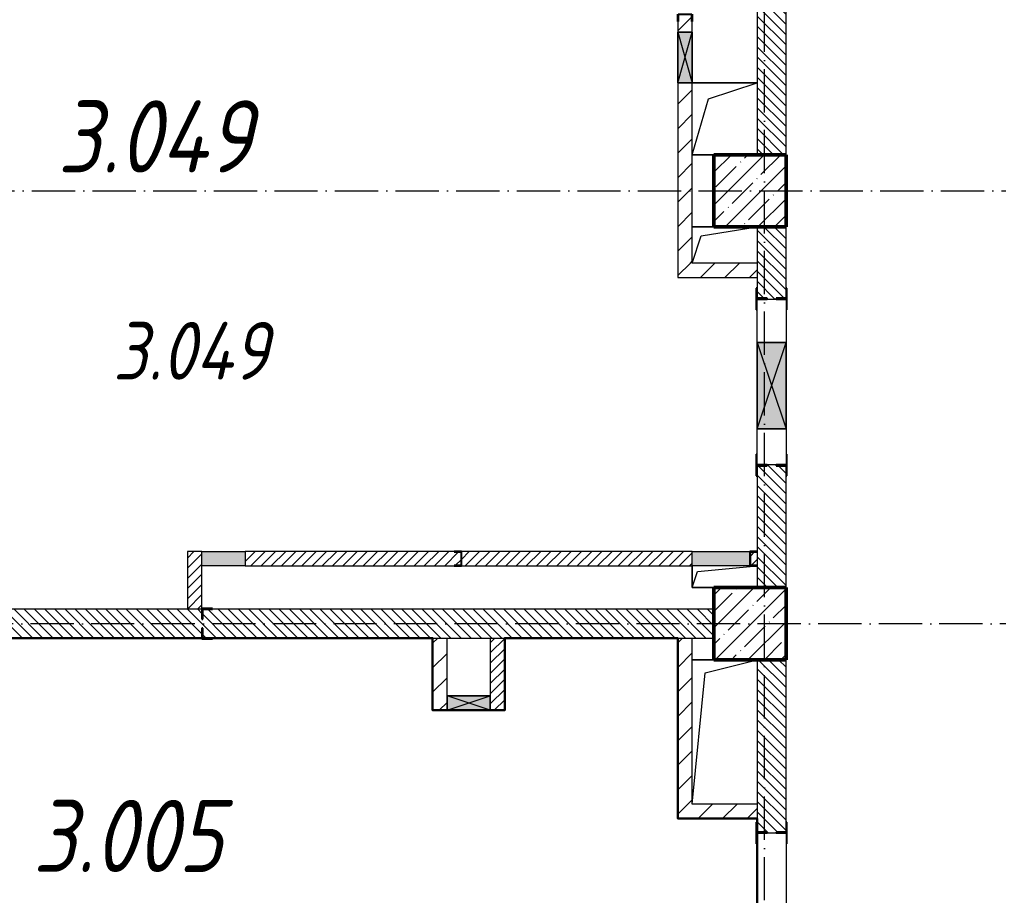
# Model space of a CAD drawing. Header units: millimetres. Extents: x -213536 to 1564669, y -45299 to 942238.
# Drawn here: x 550008 to 556794, y 307879 to 313950 of the extents above; entities that cross this region are included whole.
import ezdxf

# ---------------------------------------------------------------- set-up
doc = ezdxf.new("R2010")
doc.units = ezdxf.units.MM
doc.linetypes.add('50_200_ШТРИХ_1Т_ш5_п1_п1_', pattern=[700, 500, -100, 0, -100])
for name, color, linetype, lineweight in [('3) ЖБ 4м', 3, 'Continuous', 30), ('A-DETL-GENF-OTLN', 7, 'Continuous', 9), ('A-FLOR-____-OTLN', 7, 'Continuous', 9), ('A-GENM-____-MCUT', 7, 'Continuous', 25), ('A-GENM-____-OTLN', 7, 'Continuous', 9), ('A-GENM-____-OTLN-1', 7, 'Continuous', 25), ('A-GLAZ-____-OTLN', 7, 'Continuous', 9), ('A-WALL-____-MCUT-3', 7, 'Continuous', 9), ('A-WALL-____-PATT-1', 7, 'Continuous', 9), ('A-WALL-FNSH-MCUT-1', 7, 'Continuous', 9), ('I-WALL-____-OTLN', 7, 'Continuous', 9), ('S-COLS-____-MCUT', 7, 'Continuous', 50), ('S-COLS-____-OTLN', 7, 'Continuous', 9), ('S-GRID-____-OTLN-1', 7, '50_200_ШТРИХ_1Т_ш5_п1_п1_', 9), ('Марки помещений', 7, 'Continuous', 9)]:
    doc.layers.add(name, color=color, linetype=linetype, lineweight=lineweight)
doc.styles.add('ISOCPEUR_I_2', font='isocpeui.ttf', dxfattribs={"width": 0.85, "height": 2.3})
pattern_1 = [(135, (549721.475, 286281.11), (-35.35534, -35.35534), [])]
pattern_2 = [(45, (549721.47, 286281.11), (-84.8528, 84.8528), [])]
pattern_3 = [(45, (549721.475, 286281.11), (-35.35534, 35.35534), [])]

# ---------------------------------------------------------------- blocks, each defined once
blk = doc.blocks.new('BSC_Колонна _Прямоугольная - 500х500-V44-АР1_План отверстий 3 этажа в осях 1-64_А-ГГ')
at = {"layer": 'S-COLS-____-OTLN'}
h = blk.add_hatch(dxfattribs=at)
h.set_pattern_fill('FP_81', color=256, style=0, pattern_type=2)
h.set_pattern_definition([(45, (-5350, -26481.04), (-114.0493, 114.0493), []), (45, (-5235.95, -26481.04), (-114.0493, 114.0493), [201.613, -40.323, 3.353, -36.97])])
h.paths.add_polyline_path([(-250, -250), (250, -250), (250, 250), (-250, 250)], flags=0)
at = {"layer": 'S-COLS-____-MCUT'}
for p, q in [((250, 250), (-250, 250)), ((-250, 250), (-250, -250)), ((250, -250), (250, 250)), ((-250, -250), (250, -250))]:
    blk.add_line(p, q, dxfattribs=at)
blk = doc.blocks.new('BSC_Колонна _Прямоугольная - 500х500-V51-АР1_План отверстий 3 этажа в осях 1-64_А-ГГ')
at = {"layer": 'S-COLS-____-OTLN'}
h = blk.add_hatch(dxfattribs=at)
h.set_pattern_fill('FP_88', color=256, style=0, pattern_type=2)
h.set_pattern_definition([(45, (-5350, -23481.04), (-114.0493, 114.0493), []), (45, (-5235.95, -23481.04), (-114.0493, 114.0493), [201.613, -40.323, 3.353, -36.97])])
h.paths.add_polyline_path([(-250, -250), (250, -250), (250, 250), (-250, 250)], flags=0)
at = {"layer": 'S-COLS-____-MCUT'}
for p, q in [((250, 250), (-250, 250)), ((-250, 250), (-250, -250)), ((250, -250), (250, 250)), ((-250, -250), (250, -250))]:
    blk.add_line(p, q, dxfattribs=at)
blk = doc.blocks.new('Фахверк_СКБ_Уголок - 200_3550-28187522-АР1_План отверстий 3 этажа в осях 1-64_А-ГГ')
at = {"layer": 'A-GENM-____-MCUT'}
for p, q in [((125, 156), (50, 156)), ((50, 156), (50, 150)), ((50, 150), (119, 150)), ((119, 150), (119, 81)), ((125, 81), (125, 156)), ((119, 81), (125, 81)), ((125, 19), (119, 19)), ((119, 19), (119, -50)), ((125, -56), (125, 19)), ((119, -50), (50, -50)), ((50, -50), (50, -56)), ((50, -56), (125, -56))]:
    blk.add_line(p, q, dxfattribs=at)
blk = doc.blocks.new('154_Фахверк_СКБ_Швеллер - Тип_100_3960-28331862-АР1_План отверстий 3 этажа в осях 1-64_А-ГГ')
at = {"layer": 'A-GENM-____-MCUT'}
for p, q in [((175, 50), (125, 50)), ((125, 50), (125, -50)), ((128, 47), (175, 47)), ((128, -47), (128, 47)), ((175, 47), (175, 50)), ((125, -50), (175, -50)), ((175, -47), (128, -47)), ((175, -50), (175, -47))]:
    blk.add_line(p, q, dxfattribs=at)
blk = doc.blocks.new('154_Стойка_СКБ_Уголок - СМ-2180_200-28268025-АР1_План отверстий 3 этажа в осях 1-64_А-ГГ')
at = {"layer": 'A-GENM-____-MCUT'}
for p, q in [((125, 156), (125, 81)), ((200, 156), (125, 156)), ((131, 81), (131, 150)), ((131, 150), (200, 150)), ((200, 150), (200, 156)), ((125, 81), (131, 81)), ((131, 19), (125, 19)), ((125, 19), (125, -56)), ((131, -50), (131, 19)), ((125, -56), (200, -56)), ((200, -50), (131, -50)), ((200, -56), (200, -50))]:
    blk.add_line(p, q, dxfattribs=at)
blk = doc.blocks.new('Стойка_Влож_Уголок_Опорный - Уголок-28213941-АР1_План отверстий 3 этажа в осях 1-64_А-ГГ')
at = {"layer": 'A-GENM-____-OTLN'}
for p, q in [((-212, -6), (-212, 0)), ((0, 0), (0, -6)), ((-212, -75), (-212, -6)), ((-212, -6), (-206, -6)), ((-6, -6), (0, -6)), ((0, -6), (0, -75)), ((-212, -75), (-206, -75)), ((-6, -75), (0, -75))]:
    blk.add_line(p, q, dxfattribs=at)
blk = doc.blocks.new('154_Фахверк_СКБ_Швеллер - Тип_100_3960-V166-АР1_План отверстий 3 этажа в осях 1-64_А-ГГ')
at = {"layer": 'A-GENM-____-MCUT'}
for p, q in [((125, 50), (175, 50)), ((128, 47), (128, -47)), ((175, 47), (128, 47)), ((175, 50), (175, 47)), ((175, -50), (125, -50)), ((128, -47), (175, -47)), ((175, -47), (175, -50))]:
    blk.add_line(p, q, dxfattribs=at)
blk = doc.blocks.new('AR_Отверстие Ниша - Лючок-32405436-АР1_План отверстий 3 этажа в осях 1-64_А-ГГ')
at = {"layer": 'A-GLAZ-____-OTLN'}
blk.add_hatch(color=256, dxfattribs=at).paths.add_polyline_path([(-200, -50), (200, -50), (200, 50), (-200, 50)], flags=0)
for p, q in [((-200, 50), (200, 50)), ((-200, -50), (-200, 50)), ((200, -50), (-200, -50))]:
    blk.add_line(p, q, dxfattribs=at)
blk = doc.blocks.new('AR_Отверстие Ниша - Лючок-32403898-АР1_План отверстий 3 этажа в осях 1-64_А-ГГ')
at = {"layer": 'A-GLAZ-____-OTLN'}
blk.add_hatch(color=256, dxfattribs=at).paths.add_polyline_path([(150, -50), (150, 50), (-150, 50), (-150, -50)], flags=0)
for p, q in [((-150, 50), (150, 50)), ((-150, -50), (-150, 50)), ((150, 50), (150, -50)), ((150, -50), (-150, -50))]:
    blk.add_line(p, q, dxfattribs=at)
blk = doc.blocks.new('154_Фахверк_СКБ_Швеллер - Тип_100_3960_зеркало-29769493-АР1_План отверстий 3 этажа в осях 1-64_А-ГГ')
at = {"layer": 'A-GENM-____-MCUT'}
for p, q in [((175, 50), (125, 50)), ((125, 50), (125, -50)), ((128, 47), (175, 47)), ((128, -47), (128, 47)), ((175, 47), (175, 50)), ((125, -50), (175, -50)), ((175, -47), (128, -47)), ((175, -50), (175, -47))]:
    blk.add_line(p, q, dxfattribs=at)
blk = doc.blocks.new('AR_Отверстие прямоугольное _в плите_ - AR_Отверстие прямоугольное _в плите_-30459275-АР1_План отверстий 3 этажа в осях 1-64_А-ГГ')
at = {"layer": 'A-GENM-____-OTLN'}
for p, q in [((-225, 75), (-225, -75)), ((-187.5, 37.5), (225, 75)), ((-225, -75), (-187.5, 37.5)), ((-225, -75), (-75, -75))]:
    blk.add_line(p, q, dxfattribs=at)
blk = doc.blocks.new('AR_Отверстие прямоугольное _в плите_ - AR_Отверстие прямоугольное _в плите_-30552560-АР1_План отверстий 3 этажа в осях 1-64_А-ГГ')
at = {"layer": 'A-GENM-____-OTLN'}
for p, q in [((-75, 500), (-225, 500)), ((-135, 410), (225, 500)), ((-225, -500), (-135, 410))]:
    blk.add_line(p, q, dxfattribs=at)
blk = doc.blocks.new('AR_Отверстие прямоугольное _в плите_ - AR_Отверстие прямоугольное _в плите_-V201-АР1_План отверстий 3 этажа в осях 1-64_А-ГГ')
at = {"layer": 'A-GENM-____-OTLN'}
for p, q in [((-75, 125), (-225, 125)), ((-162.5, 62.5), (225, 125)), ((-225, -125), (-162.5, 62.5))]:
    blk.add_line(p, q, dxfattribs=at)
blk = doc.blocks.new('AR_Отверстие прямоугольное _в плите_ - AR_Отверстие прямоугольное _в плите_-30459894-АР1_План отверстий 3 этажа в осях 1-64_А-ГГ')
at = {"layer": 'A-GENM-____-OTLN'}
for p, q in [((225, 250), (-225, 250)), ((-112.5, 137.5), (225, 250)), ((-225, -250), (-112.5, 137.5)), ((-225, -250), (-75, -250))]:
    blk.add_line(p, q, dxfattribs=at)
blk = doc.blocks.new('AR_Отверстие прямоугольное _в стене__БезПР - AR_Отверстие прямоугольное _в стене__БезПР-36899516-АР1_План отверстий 3 этажа в осях 1-64_А-ГГ')
at = {"layer": 'A-GLAZ-____-OTLN'}
blk.add_hatch(color=256, dxfattribs=at).paths.add_polyline_path([(-121.3, 50), (-150, 50), (-150, -50), (150, -50), (150, 50)], flags=0)
at = {"layer": 'A-DETL-GENF-OTLN'}
for p, q in [((-150, -50), (-150, 50)), ((-150, 50), (150, 50)), ((150, 50), (-150, -50)), ((-150, 50), (150, -50)), ((150, 50), (-150, 50)), ((-150, 50), (-150, -50)), ((150, 50), (150, -50)), ((150, -50), (150, 50)), ((150, -50), (-150, -50)), ((-150, -50), (150, -50))]:
    blk.add_line(p, q, dxfattribs=at)
at = {"layer": 'A-GLAZ-____-OTLN'}
blk.add_line((150, 50), (-150, 50), dxfattribs=at)
blk = doc.blocks.new('AR_Отверстие прямоугольное _в стене__БезПР - AR_Отверстие прямоугольное _в стене__БезПР-36899529-АР1_План отверстий 3 этажа в осях 1-64_А-ГГ')
at = {"layer": 'A-GLAZ-____-OTLN'}
blk.add_hatch(color=256, dxfattribs=at).paths.add_polyline_path([(-175, -50), (175, -50), (175, 50), (-175, 50)], flags=0)
at = {"layer": 'A-DETL-GENF-OTLN'}
for p, q in [((-175, -50), (-175, 50)), ((-175, 50), (175, 50)), ((175, 50), (-175, -50)), ((-175, 50), (175, -50)), ((175, 50), (-175, 50)), ((-175, 50), (-175, -50)), ((175, 50), (175, -50)), ((175, -50), (175, 50)), ((175, -50), (-175, -50)), ((-175, -50), (175, -50))]:
    blk.add_line(p, q, dxfattribs=at)
at = {"layer": 'A-GLAZ-____-OTLN'}
blk.add_line((175, 50), (-175, 50), dxfattribs=at)
blk = doc.blocks.new('AR_Отверстие прямоугольное _в стене_ - AR_Отверстие прямоугольное _в стене__ОВ-37000568-АР1_План отверстий 3 этажа в осях 1-64_А-ГГ')
at = {"layer": 'A-GLAZ-____-OTLN'}
blk.add_hatch(color=256, dxfattribs=at).paths.add_polyline_path([(-300, -100), (300, -100), (300, 100), (-300, 100)], flags=0)
at = {"layer": 'A-DETL-GENF-OTLN'}
for p, q in [((-300, -100), (-300, 100)), ((-300, 100), (300, 100)), ((300, 100), (-300, -100)), ((-300, 100), (300, -100)), ((300, 100), (-300, 100)), ((-300, 100), (-300, -100)), ((300, 100), (300, -100)), ((300, -100), (300, 100)), ((300, -100), (-300, -100)), ((-300, -100), (300, -100))]:
    blk.add_line(p, q, dxfattribs=at)

msp = doc.modelspace()

# ---------------------------------------------------------------- hatches: boundary and pattern name
at = {"layer": 'A-WALL-____-PATT-1'}
h = msp.add_hatch(dxfattribs=at)
h.set_pattern_fill('FP_6', color=256, style=0, pattern_type=2)
h.set_pattern_definition(pattern_1)
h.paths.add_polyline_path([(555321.5, 313012.2), (555321.5, 316406.2), (555252.5, 316406.2), (555252.5, 316412.2), (555190.5, 316412.2), (555190.5, 316406.2), (555121.5, 316406.2), (555121.5, 313012.2)], flags=0)
h.paths.add_polyline_path([(555252.5, 318112.2), (555252.5, 318118.2), (555321.5, 318118.2), (555321.5, 318512.2), (555121.5, 318512.2), (555121.5, 318118.2), (555190.5, 318118.2), (555190.5, 318112.2)], flags=0)
h = msp.add_hatch(dxfattribs=at)
h.set_pattern_fill('FP_4', color=256, style=0, pattern_type=2)
h.set_pattern_definition(pattern_2)
h.paths.add_polyline_path([(554571.5, 312262.2), (554671.5, 312262.2), (554671.5, 313512.2), (554571.5, 313512.2)], flags=0)
h.paths.add_polyline_path([(554574.5, 313862.2), (554671.5, 313862.2), (554671.5, 313937.2), (554668.5, 313937.2), (554668.5, 313984.2), (554574.5, 313984.2), (554574.4, 313937.2), (554571.5, 313937.2), (554571.5, 313862.2)], flags=0)
h.paths.add_polyline_path([(554671.5, 314737.2), (554671.5, 316162.2), (554571.5, 316162.2), (554571.5, 314737.2)], flags=0)
h = msp.add_hatch(dxfattribs=at)
h.set_pattern_fill('FP_6', color=256, style=0, pattern_type=2)
h.set_pattern_definition(pattern_1)
h.paths.add_polyline_path([(555121.5, 310012.2), (555321.5, 310012.2), (555321.5, 310856.2), (555252.5, 310856.2), (555252.5, 310862.2), (555190.5, 310862.2), (555190.5, 310856.2), (555121.5, 310856.2), (555121.5, 310162.2)], flags=0)
h.paths.add_polyline_path([(555252.5, 312012.2), (555252.5, 312018.2), (555321.5, 312018.2), (555321.5, 312512.2), (555121.5, 312512.2), (555121.5, 312018.2), (555190.5, 312018.2), (555190.5, 312012.2)], flags=0)
h = msp.add_hatch(dxfattribs=at)
h.set_pattern_fill('FP_4', color=256, style=0, pattern_type=2)
h.set_pattern_definition(pattern_2)
h.paths.add_polyline_path([(555121.5, 312162.2), (555121.5, 312262.2), (554571.5, 312262.2), (554571.5, 312162.2), (555010.2, 312162.2)], flags=0)
h = msp.add_hatch(dxfattribs=at)
h.set_pattern_fill('FP_5', color=256, style=0, pattern_type=2)
h.set_pattern_definition(pattern_3)
h.paths.add_polyline_path([(551271.5, 309862.2), (551271.5, 310262.2), (551171.5, 310262.2), (551171.5, 309862.2)], flags=0)
h = msp.add_hatch(dxfattribs=at)
h.set_pattern_fill('FP_5', color=256, style=0, pattern_type=2)
h.set_pattern_definition(pattern_3)
h.paths.add_polyline_path([(551571.5, 310162.2), (553021.5, 310162.2), (553021.5, 310165.2), (553068.5, 310165.2), (553068.5, 310259.2), (553021.5, 310259.2), (553021.5, 310262.2), (551571.5, 310262.2), (551571.5, 310165.2)], flags=0)
h.paths.add_polyline_path([(554671.5, 310162.2), (554671.5, 310262.2), (553071.5, 310262.2), (553071.5, 310162.2), (553242.7, 310162.2)], flags=0)
h.paths.add_polyline_path([(555074.5, 310165.2), (555121.5, 310165.2), (555121.5, 310259.2), (555074.5, 310259.2)], flags=0)
h = msp.add_hatch(dxfattribs=at)
h.set_pattern_fill('FP_6', color=256, style=0, pattern_type=2)
h.set_pattern_definition(pattern_1)
h.paths.add_polyline_path([(554821.5, 309662.2), (554821.5, 309862.2), (551277.5, 309862.2), (551277.5, 309793.2), (551271.5, 309793.2), (551271.5, 309862.2), (547771.5, 309862.2), (547771.5, 309662.2), (551271.5, 309662.2), (551271.5, 309731.2), (551277.5, 309731.2), (551277.5, 309662.2), (553242.7, 309662.2)], flags=0)
h = msp.add_hatch(dxfattribs=at)
h.set_pattern_fill('FP_4', color=256, style=0, pattern_type=2)
h.set_pattern_definition(pattern_2)
h.paths.add_polyline_path([(552871.5, 309162.2), (552971.5, 309162.2), (552971.5, 309662.2), (552871.5, 309662.2)], flags=0)
h = msp.add_hatch(dxfattribs=at)
h.set_pattern_fill('FP_5', color=256, style=0, pattern_type=2)
h.set_pattern_definition(pattern_3)
h.paths.add_polyline_path([(553271.5, 309162.2), (553371.5, 309162.2), (553371.5, 309662.2), (553271.5, 309662.2), (553271.5, 309262.2)], flags=0)
h = msp.add_hatch(dxfattribs=at)
h.set_pattern_fill('FP_4', color=256, style=0, pattern_type=2)
h.set_pattern_definition(pattern_2)
h.paths.add_polyline_path([(554671.5, 308412.2), (554671.5, 309662.2), (554571.5, 309662.2), (554571.5, 308412.2)], flags=0)
h = msp.add_hatch(dxfattribs=at)
h.set_pattern_fill('FP_6', color=256, style=0, pattern_type=2)
h.set_pattern_definition(pattern_1)
h.paths.add_polyline_path([(555321.5, 304012.2), (555321.5, 304306.2), (555252.5, 304306.2), (555252.5, 304312.2), (555190.5, 304312.2), (555190.5, 304306.2), (555121.5, 304306.2), (555121.5, 304012.2)], flags=0)
h.paths.add_polyline_path([(555295.8, 305462.2), (555321.5, 305462.2), (555321.5, 306202.2), (555121.5, 306202.2), (555121.5, 305462.2)], flags=0)
h.paths.add_polyline_path([(555321.5, 306602.2), (555321.5, 307156.2), (555252.5, 307156.2), (555252.5, 307162.2), (555190.5, 307162.2), (555190.5, 307156.2), (555121.5, 307156.2), (555121.5, 306602.2), (555190.5, 306602.2)], flags=0)
h.paths.add_polyline_path([(555252.5, 308312.2), (555252.5, 308318.2), (555321.5, 308318.2), (555321.5, 309512.2), (555121.5, 309512.2), (555121.5, 308318.2), (555190.5, 308318.2), (555190.5, 308312.2)], flags=0)
h = msp.add_hatch(dxfattribs=at)
h.set_pattern_fill('FP_4', color=256, style=0, pattern_type=2)
h.set_pattern_definition(pattern_2)
h.paths.add_polyline_path([(554671.5, 308412.2), (555121.5, 308412.2), (555121.5, 308512.2), (554671.5, 308512.2)], flags=0)

# ---------------------------------------------------------------- linework, layer by layer
at = {"color": 4, "lineweight": 30}
for points in [[(547771.5, 309662.2), (552871.5, 309662.2), (552871.5, 309162.2), (553371.5, 309162.2), (553371.5, 309662.2), (554571.5, 309662.2), (554571.5, 308412.2), (555121.5, 308412.2)], [(555121.5, 308412.2), (555121.5, 307112.2), (547521.5, 307112.2), (547521.5, 307356.2)]]:
    msp.add_lwpolyline(points, dxfattribs=at)
at = {"layer": '3) ЖБ 4м'}
for points in [[(555321.5, 312512.2), (555321.5, 313012.2)], [(555321.5, 309512.2), (555321.5, 310012.2)]]:
    msp.add_lwpolyline(points, dxfattribs=at)
at = {"layer": 'A-FLOR-____-OTLN'}
for p, q in [((554671.5, 313512.2), (555121.5, 313512.2)), ((554821.5, 313012.2), (554671.5, 313012.2)), ((554671.5, 312512.2), (554821.5, 312512.2)), ((554671.5, 310012.2), (554671.5, 310162.2)), ((554821.5, 310012.2), (554671.5, 310012.2)), ((554671.5, 309512.2), (554821.5, 309512.2))]:
    msp.add_line(p, q, dxfattribs=at)
at = {"layer": 'A-WALL-____-MCUT-3'}
for p, q in [((555121.5, 316337.2), (555121.5, 313012.2)), ((555321.5, 313012.2), (555321.5, 316337.2)), ((555121.5, 312512.2), (555121.5, 312087.2)), ((555321.5, 312087.2), (555321.5, 312512.2)), ((555190.5, 312012.2), (555252.5, 312012.2)), ((555252.5, 310862.2), (555190.5, 310862.2)), ((555121.5, 310787.2), (555121.5, 310262.2)), ((555321.5, 310012.2), (555321.5, 310787.2)), ((555121.5, 310259.2), (555121.5, 310165.2)), ((555121.5, 310162.2), (555121.5, 310012.2)), ((551271.5, 309862.2), (547771.5, 309862.2)), ((554821.5, 309862.2), (551346.5, 309862.2)), ((547771.5, 309662.2), (551271.5, 309662.2)), ((551346.5, 309662.2), (554821.5, 309662.2)), ((555121.5, 309512.2), (555121.5, 308387.2)), ((555321.5, 308387.2), (555321.5, 309512.2)), ((555190.5, 308312.2), (555252.5, 308312.2))]:
    msp.add_line(p, q, dxfattribs=at)
at = {"layer": 'A-WALL-FNSH-MCUT-1'}
for p, q in [((554571.5, 313937.2), (554571.5, 313862.2)), ((554671.5, 313862.2), (554671.5, 313937.2)), ((554571.5, 313512.2), (554571.5, 312162.2)), ((554671.5, 312262.2), (554671.5, 313512.2)), ((555121.5, 312262.2), (554671.5, 312262.2)), ((554571.5, 312162.2), (555121.5, 312162.2)), ((551171.5, 310262.2), (551171.5, 309862.2)), ((551271.5, 310262.2), (551171.5, 310262.2)), ((553021.5, 310262.2), (551571.5, 310262.2)), ((554671.5, 310262.2), (553071.5, 310262.2)), ((551271.5, 309868.2), (551271.5, 310162.2)), ((551571.5, 310162.2), (553021.5, 310162.2)), ((553071.5, 310162.2), (554671.5, 310162.2)), ((552871.5, 309662.2), (552871.5, 309162.2)), ((552971.5, 309262.2), (552971.5, 309662.2)), ((553271.5, 309662.2), (553271.5, 309262.2)), ((553371.5, 309162.2), (553371.5, 309662.2)), ((554571.5, 309662.2), (554571.5, 308412.2)), ((554671.5, 308512.2), (554671.5, 309662.2)), ((552871.5, 309162.2), (552971.5, 309162.2)), ((553271.5, 309162.2), (553371.5, 309162.2)), ((555121.5, 308512.2), (554671.5, 308512.2)), ((554571.5, 308412.2), (555121.5, 308412.2))]:
    msp.add_line(p, q, dxfattribs=at)
at = {"layer": 'I-WALL-____-OTLN'}
for p, q in [((555121.5, 311712.2), (555121.5, 312012.2)), ((555321.5, 312012.2), (555321.5, 311712.2)), ((555121.5, 310862.2), (555121.5, 311112.2)), ((555321.5, 311112.2), (555321.5, 310862.2)), ((555121.5, 307612.2), (555121.5, 308312.2)), ((555321.5, 308312.2), (555321.5, 307612.2))]:
    msp.add_line(p, q, dxfattribs=at)
at = {"layer": 'S-GRID-____-OTLN-1', "color": 251, "ltscale": 0.6, "true_color": 0x636466}
for p, q in [((555171.5, 281798.5), (555171.5, 336162.1)), ((545052.7, 312762.2), (576429.2, 312762.2)), ((576429.2, 309762.2), (545052.7, 309762.2))]:
    msp.add_line(p, q, dxfattribs=at)

# ---------------------------------------------------------------- block references
at = {"layer": 'A-GENM-____-OTLN'}
for name, p in [('AR_Отверстие прямоугольное _в плите_ - AR_Отверстие прямоугольное _в плите_-30459894-АР1_План отверстий 3 этажа в осях 1-64_А-ГГ', (554896.5, 313262.2)), ('AR_Отверстие прямоугольное _в плите_ - AR_Отверстие прямоугольное _в плите_-V201-АР1_План отверстий 3 этажа в осях 1-64_А-ГГ', (554896.5, 312387.2)), ('Стойка_Влож_Уголок_Опорный - Уголок-28213941-АР1_План отверстий 3 этажа в осях 1-64_А-ГГ', (555327.5, 312012.2)), ('AR_Отверстие прямоугольное _в плите_ - AR_Отверстие прямоугольное _в плите_-30459275-АР1_План отверстий 3 этажа в осях 1-64_А-ГГ', (554896.5, 310087.2)), ('AR_Отверстие прямоугольное _в плите_ - AR_Отверстие прямоугольное _в плите_-30552560-АР1_План отверстий 3 этажа в осях 1-64_А-ГГ', (554896.5, 309012.2)), ('Стойка_Влож_Уголок_Опорный - Уголок-28213941-АР1_План отверстий 3 этажа в осях 1-64_А-ГГ', (555327.5, 308312.2))]:
    msp.add_blockref(name, p, dxfattribs=at)
at = {"layer": 'A-GENM-____-OTLN', "rotation": 180}
msp.add_blockref('Стойка_Влож_Уголок_Опорный - Уголок-28213941-АР1_План отверстий 3 этажа в осях 1-64_А-ГГ', (555115.5, 310862.2), dxfattribs=at)
at = {"layer": 'A-GENM-____-OTLN-1'}
for name, p, rotation in [('154_Фахверк_СКБ_Швеллер - Тип_100_3960-V166-АР1_План отверстий 3 этажа в осях 1-64_А-ГГ', (554621.5, 314112.2), 269.9999999999999), ('154_Стойка_СКБ_Уголок - СМ-2180_200-28268025-АР1_План отверстий 3 этажа в осях 1-64_А-ГГ', (555271.5, 311887.2), 89.99999999999991), ('154_Стойка_СКБ_Уголок - СМ-2180_200-28268025-АР1_План отверстий 3 этажа в осях 1-64_А-ГГ', (555171.5, 310987.2), 269.9999999999999), ('154_Фахверк_СКБ_Швеллер - Тип_100_3960-28331862-АР1_План отверстий 3 этажа в осях 1-64_А-ГГ', (553196.5, 310212.2), 180), ('Фахверк_СКБ_Уголок - 200_3550-28187522-АР1_План отверстий 3 этажа в осях 1-64_А-ГГ', (551396.5, 309812.2), 180), ('154_Стойка_СКБ_Уголок - СМ-2180_200-28268025-АР1_План отверстий 3 этажа в осях 1-64_А-ГГ', (555271.5, 308187.2), 89.99999999999991)]:
    msp.add_blockref(name, p, dxfattribs=dict(at, rotation=rotation))
msp.add_blockref('154_Фахверк_СКБ_Швеллер - Тип_100_3960_зеркало-29769493-АР1_План отверстий 3 этажа в осях 1-64_А-ГГ', (554946.5, 310212.2), dxfattribs=at)
at = {"layer": 'A-GLAZ-____-OTLN'}
for name, p, rotation in [('AR_Отверстие прямоугольное _в стене__БезПР - AR_Отверстие прямоугольное _в стене__БезПР-36899529-АР1_План отверстий 3 этажа в осях 1-64_А-ГГ', (554621.5, 313687.2), 89.99999999999991), ('AR_Отверстие прямоугольное _в стене_ - AR_Отверстие прямоугольное _в стене__ОВ-37000568-АР1_План отверстий 3 этажа в осях 1-64_А-ГГ', (555221.5, 311412.2), 89.99999999999991), ('AR_Отверстие прямоугольное _в стене__БезПР - AR_Отверстие прямоугольное _в стене__БезПР-36899516-АР1_План отверстий 3 этажа в осях 1-64_А-ГГ', (553121.5, 309212.2), 180)]:
    msp.add_blockref(name, p, dxfattribs=dict(at, rotation=rotation))
for name, p in [('AR_Отверстие Ниша - Лючок-32403898-АР1_План отверстий 3 этажа в осях 1-64_А-ГГ', (551421.5, 310212.2)), ('AR_Отверстие Ниша - Лючок-32405436-АР1_План отверстий 3 этажа в осях 1-64_А-ГГ', (554871.5, 310212.2))]:
    msp.add_blockref(name, p, dxfattribs=at)
at = {"layer": 'S-COLS-____-OTLN'}
for name, p in [('BSC_Колонна _Прямоугольная - 500х500-V44-АР1_План отверстий 3 этажа в осях 1-64_А-ГГ', (555071.5, 312762.2)), ('BSC_Колонна _Прямоугольная - 500х500-V51-АР1_План отверстий 3 этажа в осях 1-64_А-ГГ', (555071.5, 309762.2))]:
    msp.add_blockref(name, p, dxfattribs=at)

# ---------------------------------------------------------------- texts
at = {"layer": 'Марки помещений', "char_height": 500, "attachment_point": 1, "style": 'ISOCPEUR_I_2'}
for s, insert, width in [('3.049', (550271.7, 313389.7), 817.721), ('3.005', (550100.5, 308540.8), 785.654)]:
    msp.add_mtext(s, dxfattribs=dict(at, insert=insert, width=width))
at = {"layer": 'Марки помещений', "color": 114, "true_color": 0x139b48, "insert": (550655.1, 311853.8), "char_height": 400, "width": 817.721, "attachment_point": 1, "style": 'ISOCPEUR_I_2'}
msp.add_mtext('3.049', dxfattribs=at)

doc.saveas('drawing.dxf')
